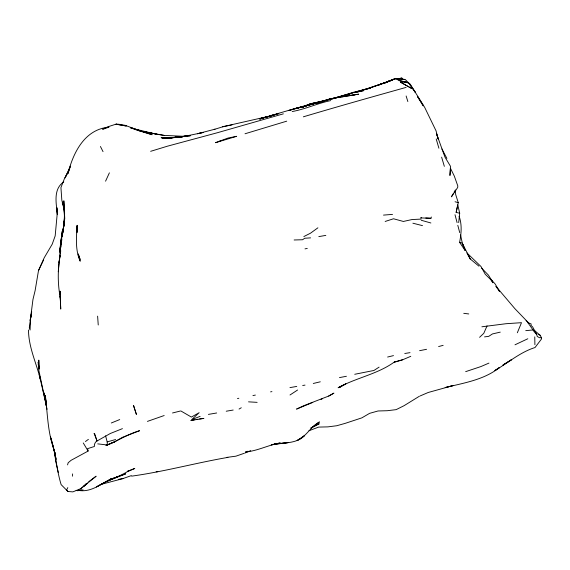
<?xml version="1.0" encoding="UTF-8"?>
<svg xmlns="http://www.w3.org/2000/svg" width="570" height="570" viewBox="0 0 570 570"><rect width="100%" height="100%" fill="white"/><g stroke="black" fill="none" stroke-linecap="round" stroke-linejoin="round"><path stroke-width="0.85" d="M62.394 203.982L62.401 202.022C64.766 210.038 64.83 218.481 63.826 226.718M60.064 255.118L59.159 262.414L60.064 255.118C57.72 269.396 57.527 283.945 60.399 298.174L60.292 296.443M72.547 476.192L72.604 473.912M420.118 395.951L428.205 392.488L453.599 385.427L445.134 387.564C463.866 382.997 484.258 379.82 499.655 367.394L494.86 370.543C508.248 362.777 519.997 352.274 535.023 347.529L541.414 339.107L541.5 337.746L540.096 335.253L534.318 330.336M60.441 254.078L60.726 250.601M61.019 247.123L61.304 243.647M459.591 242.343L462.327 243.219L465.17 250.601L459.591 242.343C461.33 233.771 462.142 224.651 459.121 216.272M59.836 256.906C59.722 241.616 65.222 226.803 64.503 211.577L64.446 220.633L62.6 233.365M58.275 271.74L59.358 260.383M56.872 207.409L57.064 215.51L55.169 235.916L52.212 244.188L44.232 257.747L38.496 270.593L35.119 290.6L32.96 299.492L29.291 327.95L30.082 330.051L30.609 318.324L31.699 311.804M458.693 222.585L459.691 213.223L457.753 204.808L456.143 212.403L459.691 213.223M62.166 236.643L62.458 234.234M61.624 241.017L61.845 239.272M31.663 311.89L30.117 320.447L31.051 316.4M63.505 228.463L62.066 236.322C64.004 226.604 65.301 216.6 63.655 206.732L63.897 208.62L61.838 200.241L60.933 187.566L64.325 178.923L68.835 170.63M530.891 325.385L531.183 323.988L527.827 322.606L533.862 331.142M94.556 433.449L94.185 433.777L94.556 433.449L97.042 440.988L95.511 442.185L94.385 444.507L94.406 446.467L87.566 448.661L88.122 451.055L71.122 460.289L68.179 462.733L67.566 464.892M456.143 212.403L458.266 202.685L455.658 194.477L455.444 190.622M421.458 217.719L420.639 217.911L430.949 218.289L431.355 217.013M70.445 166.255L67.973 173.529C73.209 152.653 84.645 129.29 108.97 127.146L103.227 129.162M517.339 332.773L521.493 322.677L506.032 323.717L481.899 326.788M70.395 166.205L65.03 177.883L68.144 172.012M487.051 325.883L483.802 333.286L479.591 337.319M105.564 181.189L109.39 172.838M38.496 270.593L43.584 259.92M67.809 487.592L66.64 489.929L67.915 491.482L72.853 491.882L80.983 488.554L96.138 476.192L88.742 481.664M453.193 193.772L451.426 196.849L457.682 187.48L457.81 185.941L454.304 176.059L450.443 168.257L449.944 175.496L450.485 166.283L444.942 157.064L436.449 133.572L438.23 139.173L436.05 130.836L424.678 107.367L410.578 84.773L405.434 79.736M454.076 192.233L455.401 189.924M86.348 483.788L80.983 488.554M63.769 181.923C52.903 189.041 56.273 203.839 57.47 214.676L56.971 208.164M87.402 483.267L83.491 486.488L87.559 483.139L85.251 484.464M341.102 386.303L339.805 387.308L345.847 383.852L338.103 387.764C356.464 377.575 377.796 374.226 394.896 361.622M85.436 441.558L88.393 439.356M317.903 227.815L310.479 233.208L303.846 236.557M290.009 394.989L297.583 390.015M379.086 367.137L373.949 370.464L354.725 374.283M308.969 430.728L318.68 427.087L327.878 426.873L336.763 425.733L345.213 423.353L361.872 417.853L369.602 413.343L378.06 410.977L387.244 410.721L396.15 409.638L404.066 405.69L419.378 396.243M239.058 409.068L241.281 407.742M400.796 78.525L401.501 78.118L397.147 78.938M105.877 445.512L114.713 441.786L122.457 437.318L139.579 430.706C128.193 433.977 118.268 440.546 107.381 444.992L97.727 443.873M122.436 428.64L110.245 433.528L97.042 440.988L94.221 433.62M328.612 396.029L333.913 393.129L329.089 395.908L303.781 405.705L296.521 409.11L312.773 402.406M310.593 428.07L319.228 423.752L311.355 427.835L319.449 421.935C310.607 426.595 306.461 436.506 297.148 440.496L304.544 435.594C296.55 443.752 284.637 442.569 274.234 444.137M527.813 338.758L515.002 344.8M102.358 129.248L107.994 126.761L115.945 124.182L118.674 124.246L125.215 125.35L135.275 129.091L154.62 133.829L164.046 135.389L186.319 136.422M488.946 363.097L480.866 366.581L465.661 371.647M394.276 362.285L402.684 359.756L410.778 356.314M321.003 399.363L322.235 398.836M114.713 441.786L115.446 441.472L106.611 445.191M244.965 453.029L250.643 450.649M302.677 107.032L310.394 103.875L324.929 100.869M111.307 422.99L119.714 419.57M332.574 98.781L353.272 92.326L370.365 88.094L353.478 92.725L369.474 87.965L385.234 82.536L378.594 85.058L394.982 78.76L386.061 82.251L394.982 78.76L405.042 79.472L400.703 78.902L396.791 79.109M127.416 471.319L134.784 468.462L127.274 471.661L129.012 470.685C118.71 477.19 106.832 480.56 96.437 486.93L112.048 478.365C101.339 483.652 90.993 492.822 78.225 490.343L81.46 489.951M200.113 416.364L191.719 419.606L199.151 412.701L191.378 417.069L180.825 410.934M385.327 82.564L368.619 88.364L385.356 82.564M147.43 421.394L164.174 415.537M131.335 475.622L123.056 478.536L118.674 479.277M244.209 453.293L235.923 456.171L227.067 457.368M301.174 107.566L308.641 105.008M308.448 105.087L352.645 92.96L332.424 98.888M260.07 118.952L263.397 117.84L260.248 118.781M259.322 118.98L260.982 118.425M301.302 107.452L307.13 105.536M260.12 118.781L262.599 117.976L260.084 118.76M214.263 129.411L223.419 126.604M385.163 221.452L393.521 218.773L403.375 221.452L411.996 219.55L421.109 219.101M305.499 106.049L288.862 110.487L306.304 105.293L324.316 101.296L316.599 103.355L325.05 100.961M248 451.219L245.463 452.017C257.562 450.934 268.413 444.985 280.283 442.94L271.249 444.828L288.57 442.527L274.106 444.116M150.644 151.321L167.323 146.219L217.241 132.767L283.368 113.836M301.295 107.481L303.789 106.704M339.043 97.285L346.589 94.955L338.765 97.206L348.313 95.069L328.676 99.273L335.602 98.019M360.375 90.922L368.754 88.322M245.022 133.765L286.724 121.168M306.71 105.6L304.209 106.348L328.028 99.828L310.023 103.875L304.644 106.369L310.394 103.875L318.687 101.994M344.437 95.589L351.106 93.594M261.815 118.147L278.801 113.608L271.035 115.539L296.315 108.143L304.907 106.148L295.602 108.521L303.261 106.519M301.195 107.395L305.406 106.155M304.109 106.291L306.646 105.557M339.506 97.185L342.036 96.451M308.826 105.108L313.828 103.683L308.947 105.065M107.381 444.992L107.174 441.914L115.624 439.513M215.025 129.169L197.455 133.751L203.405 132.432C189.525 135.24 175.425 138.916 161.146 137.762L170.772 137.79L190.309 135.76L162.628 138.603L187.808 135.852L170.359 137.926L178.146 137.178M303.354 116.822C337.497 106.64 371.897 96.964 406.146 87.381M308.235 105.279L314.156 103.626M321.43 101.752L323.974 101.054M323.504 101.132L331.142 99.073M259.899 118.816L273.45 115.197L264.181 117.669M394.269 362.028L402.684 359.756M315.011 103.398L322.656 101.36M438.601 346.553L443.154 345.342M321.003 101.474L330.279 99.023L313.35 103.74L331.826 98.61L340.504 96.879L331.996 98.874M314.904 103.341L307.159 105.336L324.316 101.296M264.95 117.456L274.248 115.076L222.628 126.761L232.097 124.88M100.812 484.436L123.327 478.522M172.518 412.979L180.191 411.077M292.196 111.535C305.399 109.191 317.604 103.27 330.693 100.605M387.614 357.034L393.485 355.616M313.286 383.475L320.29 381.8M297.925 107.915L298.616 107.751M237.476 398.572L238.83 398.259M500.261 332.132L492.452 333.935L488.725 336.35L484.536 336.884M252.93 395.573L255.367 395.081M305 248.869L307.273 248.42M419.606 350.685L426.552 349.303M319.193 101.916L324.373 100.89M208.413 414.397L216.671 412.986M270.6 391.868L271.926 391.604M339.471 377.604L346.425 376.271M131.656 476.142C164.103 471.668 195.645 462.968 227.915 457.382M289.959 387.614L296.763 386.424M318.822 236.6L325.833 235.382M194.356 419.855L190.857 420.468L203.91 418.387L199.607 418.943M196.109 419.549L197.854 419.249M397.81 78.895L401.985 78.183L402.548 78.703M226.233 411.219L233.187 410.044M349.36 95.667L341.38 96.978L358.708 94.164L349.36 95.667L355.024 94.755M404.757 353.493L410.008 352.652M302.684 385.491L305.014 385.113M83.113 489.872L77.513 490.742L76.159 490.392M394.233 79.031L401.985 78.183M178.959 137.092L183.034 136.679M525.754 330.657L533.149 329.937M177.484 137.192L182.735 136.686M184.481 136.515L187.11 136.266M171.599 137.726L180.925 136.907M383.503 215.104L392.53 214.384M156.151 471.803L157.797 471.682M310.579 237.868L304.679 238.253L302.599 239.742L294.127 239.984M184.659 136.501L186.333 136.394M179.778 137.092L182.3 136.978M400.446 82.137L411.447 88.364L400.446 82.137L406.495 82.158L408.448 82.963L397.945 80.028M541.5 337.746L539.505 337.711L537.239 336.478L536.798 334.654L532.644 326.945L531.39 325.769M164.295 137.904L170.017 138.033M425.769 217.975L430.949 218.289M248.534 401.843L257.134 402.356M463.752 313.322L468.754 313.949M156.444 134.121L144.274 131.791L164.046 135.389M143.22 131.684L153.337 133.651M399 80.648L406.495 82.158M139.08 130.658L141.674 131.292M412.887 223.205L422.505 225.642M130.509 127.794L133.017 128.45M421.259 220.269L430.87 222.984M455.059 201.744L458.266 202.685M133.8 128.699L142.436 131.435M137.819 130.423L152.162 134.727L130.331 127.58L136.971 130.152M538.693 334.497L540.096 335.253M527.827 322.606L529.017 323.532M498.066 289.425L499.619 291.576L495.145 283.974L490.428 278.794L492.836 282.756L491.981 280.875L485.213 274.198L480.995 266.511L466.923 252.952L470.236 258.965L478.95 266.176M534.04 331.619L536.798 334.654M408.091 82.579L410.578 84.773L409.018 83.313L415.295 92.297L409.018 83.313M67.915 491.482L61.133 484.621C56.323 469.032 55.732 452.473 50.495 436.955L55.026 453.578L52.632 445.305M526.103 320.468L529.095 323.539M481.736 268.235L488.433 275.132L491.981 280.875M529.031 323.361L514.895 308.676L496.035 286.475M496 286.546L497.033 287.985M83.27 442.961L88.122 451.055M446.887 158.403L441.935 148.984M460.674 236.201L460.56 234.954L462.377 243.411L470.236 258.965M100.427 146.483L103.035 151.649M462.377 243.411L465.17 250.601M58.304 472.616L55.639 460.809L54.677 452.081L55.81 458.793L54.25 450.257M78.204 254.754L80.199 261.188C75.09 249.909 76.423 237.291 77.142 225.307L76.815 232.724L77 226.055L77.235 231.905M406.132 95.981L407.856 101.567M53.16 447.094C47.581 430.45 47.495 412.659 45.301 395.38L46.384 406.04L45.222 397.368L46.455 405.227M441.629 157.156L444.336 166.355M436.193 138.959L438.9 148.221M457.796 225.328L459.726 232.603M455.003 214.705L457.083 222.606M105.593 435.822L107.174 441.914M45.985 403.011L46.533 405.548M46.405 405.769L39.237 374.618L40.62 380.354C36.644 363.575 28.571 347.493 28.5 330.002M46.712 407.607L47.061 409.303M45.807 402.156L43.869 392.687L46.441 405.427M46.469 405.348L45.301 399.306L46.398 405.284M39.102 368.534L38.261 364.216L39.081 368.476M46.419 406.146L38.874 370.493L38.803 360.119L39.038 365.969M39.031 367.507L38.154 362.292L39.017 369.246M55.846 457.397L56.202 459.862M97.62 316.143L98.24 324.986M534.902 344.7L534.76 336.891M59.971 291.427L60.078 293.165M60.242 296.4L60.741 309.068L59.971 291.234L60.135 293.835M59.971 291.234L60.142 294.562M60.228 296.229L60.527 302.057M64.524 211.769L64.446 220.633L63.071 230.116L64.752 218.574L63.84 200.783L64.61 213.501L64.267 222.649L64.524 211.769M61.809 233.258L61.047 242.535L59.494 252.075L62.294 231.135L61.175 240.533L61.809 233.258M511.653 359.62L503.068 364.971L511.653 359.62M116.672 477.097L107.844 480.873L125.671 473.855L109.989 479.498L116.672 477.097M392.794 79.757L384.665 83.099L392.73 79.793M219.92 141.011L215.524 142.692L236.678 136.308L228.164 138.004L219.92 141.011M393.749 79.373L386.089 82.279L393.749 79.373M312.545 103.847L308.377 105.101L312.545 103.847M263.867 117.734L262.2 118.225L263.867 117.734M363.646 90.616L354.227 92.668L363.646 90.616M116.401 124.224L115.945 124.182L126.276 125.999L116.401 124.224M80.085 259.4L78.261 254.085L80.085 259.4M133.729 405.947L133.523 405.619L136.408 414.426L133.729 405.947M422.299 104.203L417.603 96.672L423.303 105.842L422.299 104.203"/></g></svg>
